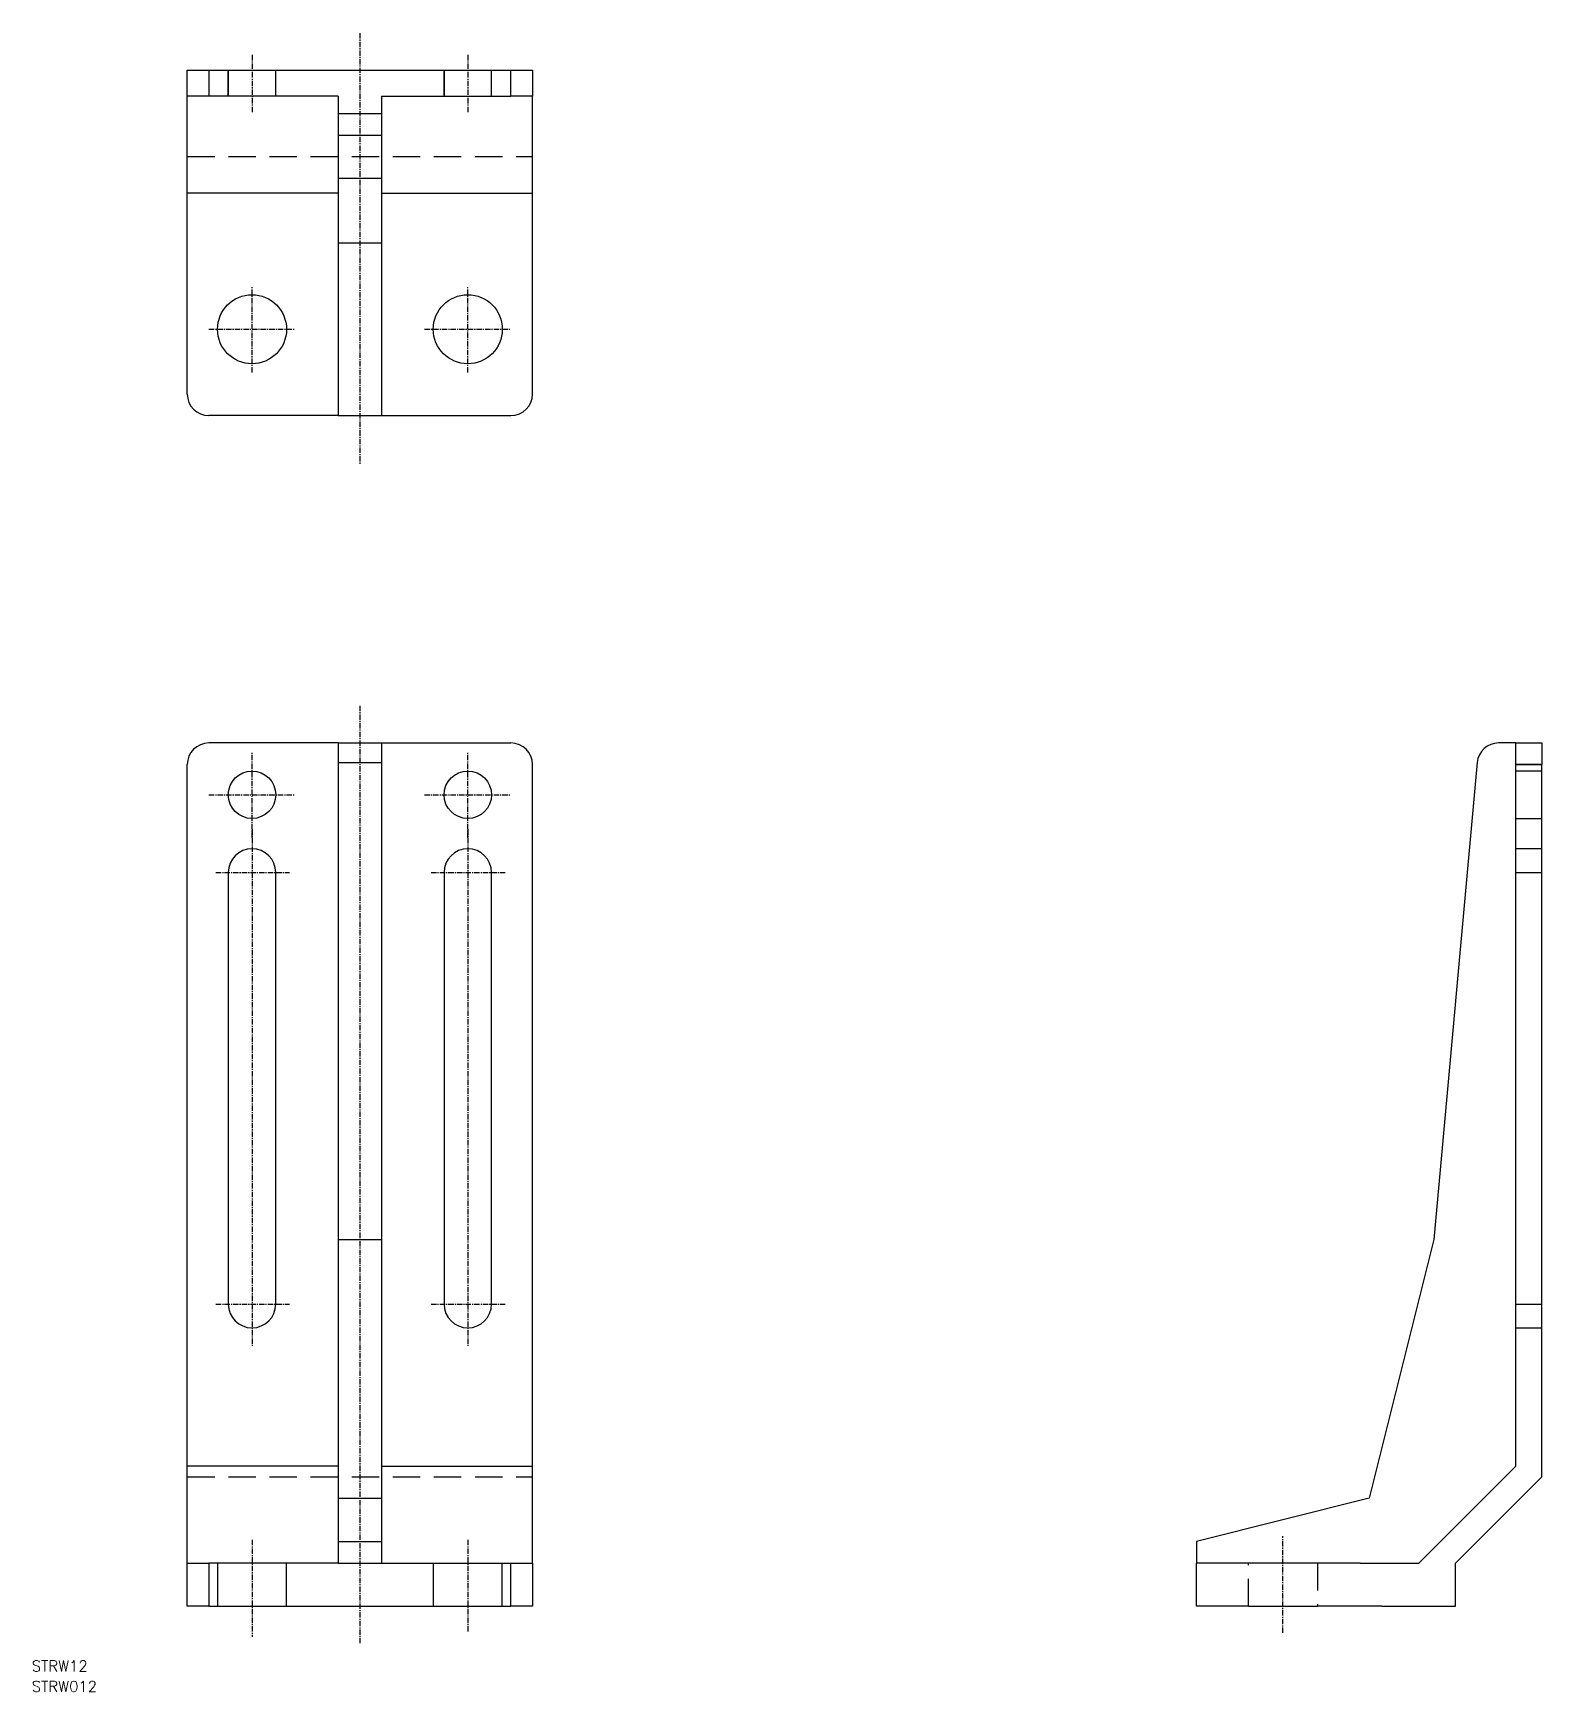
# Model space of a CAD drawing. Extents: x 2 to 352, y 2 to 387.
import ezdxf

# ---------------------------------------------------------------- set-up
doc = ezdxf.new("R2010")
doc.units = 0
doc.linetypes.add('CENTER', pattern=[2, 1.25, -0.25, 0.25, -0.25])
doc.linetypes.add('HIDDEN', pattern=[9.525, 6.35, -3.175])
doc.layers.get('0').update_dxf_attribs({"linetype": 'CONTINUOUS'})
doc.layers.add('CENTER', color=1, linetype='CENTER')
doc.styles.get("Standard").update_dxf_attribs({"font": 'txt.shx', "bigfont": 'extfont2.shx'})

msp = doc.modelspace()

# ---------------------------------------------------------------- linework, layer by layer
at = {"color": 7, "linetype": 'CONTINUOUS'}
for p, q in [((37.9, 372.12), (37.9, 378.12)), ((37.9, 378.12), (42.9, 378.12)), ((42.9, 378.12), (42.9, 372.12)), ((42.9, 378.12), (112.9, 378.12)), ((112.9, 372.12), (112.9, 378.12)), ((112.9, 378.12), (117.9, 378.12)), ((117.9, 378.12), (117.9, 372.12)), ((42.9, 372.12), (37.9, 372.12)), ((37.9, 349.63), (37.9, 372.12)), ((72.9, 372.12), (42.9, 372.12)), ((72.9, 372.12), (72.9, 368.1)), ((82.9, 372.12), (112.9, 372.12)), ((82.9, 372.12), (82.9, 368.1)), ((117.9, 372.12), (112.9, 372.12)), ((117.9, 349.63), (117.9, 372.12)), ((72.9, 368.1), (82.9, 368.1)), ((72.9, 368.1), (72.9, 363.12)), ((82.9, 368.1), (82.9, 363.12)), ((72.9, 363.12), (82.9, 363.12)), ((72.9, 363.12), (72.9, 353.12)), ((82.9, 363.12), (82.9, 353.12)), ((72.9, 353.12), (82.9, 353.12)), ((72.9, 353.12), (72.9, 338.12)), ((82.9, 353.12), (82.9, 338.12)), ((72.9, 349.63), (37.9, 349.63)), ((37.9, 303.12), (37.9, 349.63)), ((82.9, 349.63), (117.9, 349.63)), ((117.9, 303.12), (117.9, 349.63)), ((72.9, 338.12), (82.9, 338.12)), ((72.9, 338.12), (72.9, 298.12)), ((82.9, 338.12), (82.9, 298.12)), ((72.9, 298.12), (42.9, 298.12)), ((72.9, 298.12), (82.9, 298.12)), ((82.9, 298.12), (112.9, 298.12)), ((72.9, 222.27), (42.9, 222.27)), ((72.9, 222.27), (82.9, 222.27)), ((72.9, 222.27), (72.9, 217.72)), ((82.9, 222.27), (82.9, 217.72)), ((82.9, 222.27), (112.9, 222.27)), ((345.79, 222.27), (341.77, 222.27)), ((345.79, 217.27), (345.79, 222.27)), ((345.79, 222.27), (351.79, 222.27)), ((351.79, 222.27), (351.79, 217.27)), ((37.9, 54.76), (37.9, 217.27)), ((72.9, 217.72), (82.9, 217.72)), ((72.9, 217.72), (72.9, 107.27)), ((82.9, 217.72), (82.9, 107.27)), ((117.9, 54.76), (117.9, 217.27)), ((336.79, 217.72), (326.79, 107.27)), ((345.79, 54.76), (345.79, 217.27)), ((351.79, 217.27), (345.79, 217.27)), ((351.79, 52.27), (351.79, 217.27)), ((47.4, 192.27), (47.4, 92.27)), ((58.4, 92.27), (58.4, 192.27)), ((97.4, 192.27), (97.4, 92.27)), ((108.4, 92.27), (108.4, 192.27)), ((72.9, 107.27), (82.9, 107.27)), ((72.9, 107.27), (72.9, 47.27)), ((82.9, 107.27), (82.9, 47.27)), ((326.79, 107.27), (311.79, 47.27)), ((72.9, 54.76), (37.9, 54.76)), ((37.9, 32.27), (37.9, 54.76)), ((82.9, 54.76), (117.9, 54.76)), ((117.9, 32.27), (117.9, 54.76)), ((323.3, 32.27), (345.79, 54.76)), ((331.79, 32.27), (351.79, 52.27)), ((72.9, 47.27), (72.9, 37.27)), ((72.9, 47.27), (82.9, 47.27)), ((82.9, 47.27), (82.9, 37.27)), ((311.79, 47.27), (271.79, 37.27)), ((72.9, 37.27), (82.9, 37.27)), ((72.9, 37.27), (72.9, 32.27)), ((82.9, 37.27), (82.9, 32.27)), ((271.79, 37.27), (271.79, 32.27)), ((37.9, 22.27), (37.9, 32.27)), ((37.9, 32.27), (42.9, 32.27)), ((42.9, 32.27), (42.9, 22.27)), ((72.9, 32.27), (42.9, 32.27)), ((72.9, 32.27), (82.9, 32.27)), ((82.9, 32.27), (112.9, 32.27)), ((112.9, 22.27), (112.9, 32.27)), ((112.9, 32.27), (117.9, 32.27)), ((117.9, 32.27), (117.9, 22.27)), ((271.79, 22.27), (271.79, 32.27)), ((283.79, 32.27), (271.79, 32.27)), ((299.79, 32.27), (283.79, 32.27)), ((309.7, 32.27), (299.79, 32.27)), ((309.7, 32.27), (323.3, 32.27)), ((331.79, 22.27), (331.79, 32.27)), ((42.9, 22.27), (37.9, 22.27)), ((42.9, 22.27), (112.9, 22.27)), ((117.9, 22.27), (112.9, 22.27)), ((283.79, 22.27), (271.79, 22.27)), ((283.79, 22.27), (299.79, 22.27)), ((314.71, 22.27), (299.79, 22.27)), ((314.71, 22.27), (331.79, 22.27))]:
    msp.add_line(p, q, dxfattribs=at)
at = {"color": 3, "linetype": 'HIDDEN'}
for p, q in [((47.4, 372.12), (47.4, 378.12)), ((58.4, 372.12), (58.4, 378.12)), ((97.4, 372.12), (97.4, 378.12)), ((108.4, 372.12), (108.4, 378.12)), ((37.9, 358.12), (117.9, 358.12)), ((345.79, 192.27), (351.79, 192.27)), ((345.79, 192.27), (351.79, 192.27)), ((345.79, 192.27), (351.79, 192.27)), ((345.79, 192.27), (351.79, 192.27)), ((345.79, 92.27), (351.79, 92.27)), ((345.79, 92.27), (351.79, 92.27)), ((345.79, 92.27), (351.79, 92.27)), ((345.79, 92.27), (351.79, 92.27)), ((37.9, 52.27), (117.9, 52.27)), ((283.79, 22.27), (283.79, 32.27)), ((299.79, 32.27), (299.79, 22.27))]:
    msp.add_line(p, q, dxfattribs=at)
at = {"color": 7, "linetype": 'HIDDEN'}
msp.add_line((345.79, 217.27), (351.79, 217.27), dxfattribs=at)
at = {"color": 3}
for points in [[(47.4, 378.12, 0), (47.4, 378.02, 0), (47.4, 377.93, 0), (47.4, 377.83, 0), (47.4, 377.74, 0), (47.4, 377.64, 0), (47.4, 377.55, 0), (47.4, 377.45, 0), (47.4, 377.35, 0), (47.4, 377.26, 0), (47.4, 377.16, 0), (47.4, 377.07, 0), (47.4, 376.97, 0), (47.4, 376.88, 0), (47.4, 376.78, 0), (47.4, 376.69, 0), (47.4, 376.59, 0), (47.4, 376.5, 0), (47.4, 376.4, 0), (47.4, 376.31, 0), (47.4, 376.21, 0), (47.4, 376.12, 0), (47.4, 376.02, 0), (47.4, 375.93, 0), (47.4, 375.83, 0), (47.4, 375.74, 0), (47.4, 375.64, 0), (47.4, 375.55, 0), (47.4, 375.45, 0), (47.4, 375.35, 0), (47.4, 375.26, 0), (47.4, 375.16, 0), (47.4, 375.07, 0), (47.4, 374.97, 0), (47.4, 374.88, 0), (47.4, 374.78, 0), (47.4, 374.69, 0), (47.4, 374.59, 0), (47.4, 374.5, 0), (47.4, 374.4, 0), (47.4, 374.31, 0), (47.4, 374.21, 0), (47.4, 374.12, 0), (47.4, 374.02, 0), (47.4, 373.93, 0), (47.4, 373.83, 0), (47.4, 373.74, 0), (47.4, 373.64, 0), (47.4, 373.55, 0), (47.4, 373.45, 0), (47.4, 373.35, 0), (47.4, 373.26, 0), (47.4, 373.16, 0), (47.4, 373.07, 0), (47.4, 372.97, 0), (47.4, 372.88, 0), (47.4, 372.78, 0), (47.4, 372.69, 0), (47.4, 372.59, 0), (47.4, 372.5, 0), (47.4, 372.4, 0), (47.4, 372.31, 0), (47.4, 372.21, 0), (47.4, 372.12, 0)], [(58.4, 372.12, 0), (58.4, 372.21, 0), (58.4, 372.31, 0), (58.4, 372.4, 0), (58.4, 372.5, 0), (58.4, 372.59, 0), (58.4, 372.69, 0), (58.4, 372.78, 0), (58.4, 372.88, 0), (58.4, 372.97, 0), (58.4, 373.07, 0), (58.4, 373.16, 0), (58.4, 373.26, 0), (58.4, 373.35, 0), (58.4, 373.45, 0), (58.4, 373.55, 0), (58.4, 373.64, 0), (58.4, 373.74, 0), (58.4, 373.83, 0), (58.4, 373.93, 0), (58.4, 374.02, 0), (58.4, 374.12, 0), (58.4, 374.21, 0), (58.4, 374.31, 0), (58.4, 374.4, 0), (58.4, 374.5, 0), (58.4, 374.59, 0), (58.4, 374.69, 0), (58.4, 374.78, 0), (58.4, 374.88, 0), (58.4, 374.97, 0), (58.4, 375.07, 0), (58.4, 375.16, 0), (58.4, 375.26, 0), (58.4, 375.35, 0), (58.4, 375.45, 0), (58.4, 375.55, 0), (58.4, 375.64, 0), (58.4, 375.74, 0), (58.4, 375.83, 0), (58.4, 375.93, 0), (58.4, 376.02, 0), (58.4, 376.12, 0), (58.4, 376.21, 0), (58.4, 376.31, 0), (58.4, 376.4, 0), (58.4, 376.5, 0), (58.4, 376.59, 0), (58.4, 376.69, 0), (58.4, 376.78, 0), (58.4, 376.88, 0), (58.4, 376.97, 0), (58.4, 377.07, 0), (58.4, 377.16, 0), (58.4, 377.26, 0), (58.4, 377.35, 0), (58.4, 377.45, 0), (58.4, 377.55, 0), (58.4, 377.64, 0), (58.4, 377.74, 0), (58.4, 377.83, 0), (58.4, 377.93, 0), (58.4, 378.02, 0), (58.4, 378.12, 0)], [(97.4, 378.12, 0), (97.4, 378.02, 0), (97.4, 377.93, 0), (97.4, 377.83, 0), (97.4, 377.74, 0), (97.4, 377.64, 0), (97.4, 377.55, 0), (97.4, 377.45, 0), (97.4, 377.35, 0), (97.4, 377.26, 0), (97.4, 377.16, 0), (97.4, 377.07, 0), (97.4, 376.97, 0), (97.4, 376.88, 0), (97.4, 376.78, 0), (97.4, 376.69, 0), (97.4, 376.59, 0), (97.4, 376.5, 0), (97.4, 376.4, 0), (97.4, 376.31, 0), (97.4, 376.21, 0), (97.4, 376.12, 0), (97.4, 376.02, 0), (97.4, 375.93, 0), (97.4, 375.83, 0), (97.4, 375.74, 0), (97.4, 375.64, 0), (97.4, 375.55, 0), (97.4, 375.45, 0), (97.4, 375.35, 0), (97.4, 375.26, 0), (97.4, 375.16, 0), (97.4, 375.07, 0), (97.4, 374.97, 0), (97.4, 374.88, 0), (97.4, 374.78, 0), (97.4, 374.69, 0), (97.4, 374.59, 0), (97.4, 374.5, 0), (97.4, 374.4, 0), (97.4, 374.31, 0), (97.4, 374.21, 0), (97.4, 374.12, 0), (97.4, 374.02, 0), (97.4, 373.93, 0), (97.4, 373.83, 0), (97.4, 373.74, 0), (97.4, 373.64, 0), (97.4, 373.55, 0), (97.4, 373.45, 0), (97.4, 373.35, 0), (97.4, 373.26, 0), (97.4, 373.16, 0), (97.4, 373.07, 0), (97.4, 372.97, 0), (97.4, 372.88, 0), (97.4, 372.78, 0), (97.4, 372.69, 0), (97.4, 372.59, 0), (97.4, 372.5, 0), (97.4, 372.4, 0), (97.4, 372.31, 0), (97.4, 372.21, 0), (97.4, 372.12, 0)], [(108.4, 372.12, 0), (108.4, 372.21, 0), (108.4, 372.31, 0), (108.4, 372.4, 0), (108.4, 372.5, 0), (108.4, 372.59, 0), (108.4, 372.69, 0), (108.4, 372.78, 0), (108.4, 372.88, 0), (108.4, 372.97, 0), (108.4, 373.07, 0), (108.4, 373.16, 0), (108.4, 373.26, 0), (108.4, 373.35, 0), (108.4, 373.45, 0), (108.4, 373.55, 0), (108.4, 373.64, 0), (108.4, 373.74, 0), (108.4, 373.83, 0), (108.4, 373.93, 0), (108.4, 374.02, 0), (108.4, 374.12, 0), (108.4, 374.21, 0), (108.4, 374.31, 0), (108.4, 374.4, 0), (108.4, 374.5, 0), (108.4, 374.59, 0), (108.4, 374.69, 0), (108.4, 374.78, 0), (108.4, 374.88, 0), (108.4, 374.97, 0), (108.4, 375.07, 0), (108.4, 375.16, 0), (108.4, 375.26, 0), (108.4, 375.35, 0), (108.4, 375.45, 0), (108.4, 375.55, 0), (108.4, 375.64, 0), (108.4, 375.74, 0), (108.4, 375.83, 0), (108.4, 375.93, 0), (108.4, 376.02, 0), (108.4, 376.12, 0), (108.4, 376.21, 0), (108.4, 376.31, 0), (108.4, 376.4, 0), (108.4, 376.5, 0), (108.4, 376.59, 0), (108.4, 376.69, 0), (108.4, 376.78, 0), (108.4, 376.88, 0), (108.4, 376.97, 0), (108.4, 377.07, 0), (108.4, 377.16, 0), (108.4, 377.26, 0), (108.4, 377.35, 0), (108.4, 377.45, 0), (108.4, 377.55, 0), (108.4, 377.64, 0), (108.4, 377.74, 0), (108.4, 377.83, 0), (108.4, 377.93, 0), (108.4, 378.02, 0), (108.4, 378.12, 0)], [(351.79, 215.77, 0), (351.69, 215.77, 0), (351.6, 215.77, 0), (351.5, 215.77, 0), (351.4, 215.77, 0), (351.31, 215.77, 0), (351.21, 215.77, 0), (351.12, 215.77, 0), (351.02, 215.77, 0), (350.93, 215.77, 0), (350.83, 215.77, 0), (350.74, 215.77, 0), (350.64, 215.77, 0), (350.55, 215.77, 0), (350.45, 215.77, 0), (350.36, 215.77, 0), (350.26, 215.77, 0), (350.17, 215.77, 0), (350.07, 215.77, 0), (349.98, 215.77, 0), (349.88, 215.77, 0), (349.79, 215.77, 0), (349.69, 215.77, 0), (349.6, 215.77, 0), (349.5, 215.77, 0), (349.4, 215.77, 0), (349.31, 215.77, 0), (349.21, 215.77, 0), (349.12, 215.77, 0), (349.02, 215.77, 0), (348.93, 215.77, 0), (348.83, 215.77, 0), (348.74, 215.77, 0), (348.64, 215.77, 0), (348.55, 215.77, 0), (348.45, 215.77, 0), (348.36, 215.77, 0), (348.26, 215.77, 0), (348.17, 215.77, 0), (348.07, 215.77, 0), (347.98, 215.77, 0), (347.88, 215.77, 0), (347.79, 215.77, 0), (347.69, 215.77, 0), (347.6, 215.77, 0), (347.5, 215.77, 0), (347.4, 215.77, 0), (347.31, 215.77, 0), (347.21, 215.77, 0), (347.12, 215.77, 0), (347.02, 215.77, 0), (346.93, 215.77, 0), (346.83, 215.77, 0), (346.74, 215.77, 0), (346.64, 215.77, 0), (346.55, 215.77, 0), (346.45, 215.77, 0), (346.36, 215.77, 0), (346.26, 215.77, 0), (346.17, 215.77, 0), (346.07, 215.77, 0), (345.98, 215.77, 0), (345.88, 215.77, 0), (345.79, 215.77, 0)], [(345.79, 204.77, 0), (345.88, 204.77, 0), (345.98, 204.77, 0), (346.07, 204.77, 0), (346.17, 204.77, 0), (346.26, 204.77, 0), (346.36, 204.77, 0), (346.45, 204.77, 0), (346.55, 204.77, 0), (346.64, 204.77, 0), (346.74, 204.77, 0), (346.83, 204.77, 0), (346.93, 204.77, 0), (347.02, 204.77, 0), (347.12, 204.77, 0), (347.21, 204.77, 0), (347.31, 204.77, 0), (347.4, 204.77, 0), (347.5, 204.77, 0), (347.6, 204.77, 0), (347.69, 204.77, 0), (347.79, 204.77, 0), (347.88, 204.77, 0), (347.98, 204.77, 0), (348.07, 204.77, 0), (348.17, 204.77, 0), (348.26, 204.77, 0), (348.36, 204.77, 0), (348.45, 204.77, 0), (348.55, 204.77, 0), (348.64, 204.77, 0), (348.74, 204.77, 0), (348.83, 204.77, 0), (348.93, 204.77, 0), (349.02, 204.77, 0), (349.12, 204.77, 0), (349.21, 204.77, 0), (349.31, 204.77, 0), (349.4, 204.77, 0), (349.5, 204.77, 0), (349.6, 204.77, 0), (349.69, 204.77, 0), (349.79, 204.77, 0), (349.88, 204.77, 0), (349.98, 204.77, 0), (350.07, 204.77, 0), (350.17, 204.77, 0), (350.26, 204.77, 0), (350.36, 204.77, 0), (350.45, 204.77, 0), (350.55, 204.77, 0), (350.64, 204.77, 0), (350.74, 204.77, 0), (350.83, 204.77, 0), (350.93, 204.77, 0), (351.02, 204.77, 0), (351.12, 204.77, 0), (351.21, 204.77, 0), (351.31, 204.77, 0), (351.4, 204.77, 0), (351.5, 204.77, 0), (351.6, 204.77, 0), (351.69, 204.77, 0), (351.79, 204.77, 0)], [(351.79, 197.77, 0), (351.69, 197.77, 0), (351.6, 197.77, 0), (351.5, 197.77, 0), (351.4, 197.77, 0), (351.31, 197.77, 0), (351.21, 197.77, 0), (351.12, 197.77, 0), (351.02, 197.77, 0), (350.93, 197.77, 0), (350.83, 197.77, 0), (350.74, 197.77, 0), (350.64, 197.77, 0), (350.55, 197.77, 0), (350.45, 197.77, 0), (350.36, 197.77, 0), (350.26, 197.77, 0), (350.17, 197.77, 0), (350.07, 197.77, 0), (349.98, 197.77, 0), (349.88, 197.77, 0), (349.79, 197.77, 0), (349.69, 197.77, 0), (349.6, 197.77, 0), (349.5, 197.77, 0), (349.4, 197.77, 0), (349.31, 197.77, 0), (349.21, 197.77, 0), (349.12, 197.77, 0), (349.02, 197.77, 0), (348.93, 197.77, 0), (348.83, 197.77, 0), (348.74, 197.77, 0), (348.64, 197.77, 0), (348.55, 197.77, 0), (348.45, 197.77, 0), (348.36, 197.77, 0), (348.26, 197.77, 0), (348.17, 197.77, 0), (348.07, 197.77, 0), (347.98, 197.77, 0), (347.88, 197.77, 0), (347.79, 197.77, 0), (347.69, 197.77, 0), (347.6, 197.77, 0), (347.5, 197.77, 0), (347.4, 197.77, 0), (347.31, 197.77, 0), (347.21, 197.77, 0), (347.12, 197.77, 0), (347.02, 197.77, 0), (346.93, 197.77, 0), (346.83, 197.77, 0), (346.74, 197.77, 0), (346.64, 197.77, 0), (346.55, 197.77, 0), (346.45, 197.77, 0), (346.36, 197.77, 0), (346.26, 197.77, 0), (346.17, 197.77, 0), (346.07, 197.77, 0), (345.98, 197.77, 0), (345.88, 197.77, 0), (345.79, 197.77, 0)], [(345.79, 86.77, 0), (345.88, 86.77, 0), (345.98, 86.77, 0), (346.07, 86.77, 0), (346.17, 86.77, 0), (346.26, 86.77, 0), (346.36, 86.77, 0), (346.45, 86.77, 0), (346.55, 86.77, 0), (346.64, 86.77, 0), (346.74, 86.77, 0), (346.83, 86.77, 0), (346.93, 86.77, 0), (347.02, 86.77, 0), (347.12, 86.77, 0), (347.21, 86.77, 0), (347.31, 86.77, 0), (347.4, 86.77, 0), (347.5, 86.77, 0), (347.6, 86.77, 0), (347.69, 86.77, 0), (347.79, 86.77, 0), (347.88, 86.77, 0), (347.98, 86.77, 0), (348.07, 86.77, 0), (348.17, 86.77, 0), (348.26, 86.77, 0), (348.36, 86.77, 0), (348.45, 86.77, 0), (348.55, 86.77, 0), (348.64, 86.77, 0), (348.74, 86.77, 0), (348.83, 86.77, 0), (348.93, 86.77, 0), (349.02, 86.77, 0), (349.12, 86.77, 0), (349.21, 86.77, 0), (349.31, 86.77, 0), (349.4, 86.77, 0), (349.5, 86.77, 0), (349.6, 86.77, 0), (349.69, 86.77, 0), (349.79, 86.77, 0), (349.88, 86.77, 0), (349.98, 86.77, 0), (350.07, 86.77, 0), (350.17, 86.77, 0), (350.26, 86.77, 0), (350.36, 86.77, 0), (350.45, 86.77, 0), (350.55, 86.77, 0), (350.64, 86.77, 0), (350.74, 86.77, 0), (350.83, 86.77, 0), (350.93, 86.77, 0), (351.02, 86.77, 0), (351.12, 86.77, 0), (351.21, 86.77, 0), (351.31, 86.77, 0), (351.4, 86.77, 0), (351.5, 86.77, 0), (351.6, 86.77, 0), (351.69, 86.77, 0), (351.79, 86.77, 0)], [(44.9, 32.27, 0), (44.9, 32.11, 0), (44.9, 31.95, 0), (44.9, 31.8, 0), (44.9, 31.64, 0), (44.9, 31.48, 0), (44.9, 31.32, 0), (44.9, 31.16, 0), (44.9, 31, 0), (44.9, 30.84, 0), (44.9, 30.69, 0), (44.9, 30.53, 0), (44.9, 30.37, 0), (44.9, 30.21, 0), (44.9, 30.05, 0), (44.9, 29.89, 0), (44.9, 29.73, 0), (44.9, 29.57, 0), (44.9, 29.42, 0), (44.9, 29.26, 0), (44.9, 29.1, 0), (44.9, 28.94, 0), (44.9, 28.78, 0), (44.9, 28.62, 0), (44.9, 28.46, 0), (44.9, 28.3, 0), (44.9, 28.15, 0), (44.9, 27.99, 0), (44.9, 27.83, 0), (44.9, 27.67, 0), (44.9, 27.51, 0), (44.9, 27.35, 0), (44.9, 27.19, 0), (44.9, 27.03, 0), (44.9, 26.88, 0), (44.9, 26.72, 0), (44.9, 26.56, 0), (44.9, 26.4, 0), (44.9, 26.24, 0), (44.9, 26.08, 0), (44.9, 25.92, 0), (44.9, 25.76, 0), (44.9, 25.61, 0), (44.9, 25.45, 0), (44.9, 25.29, 0), (44.9, 25.13, 0), (44.9, 24.97, 0), (44.9, 24.81, 0), (44.9, 24.65, 0), (44.9, 24.49, 0), (44.9, 24.34, 0), (44.9, 24.18, 0), (44.9, 24.02, 0), (44.9, 23.86, 0), (44.9, 23.7, 0), (44.9, 23.54, 0), (44.9, 23.38, 0), (44.9, 23.22, 0), (44.9, 23.07, 0), (44.9, 22.91, 0), (44.9, 22.75, 0), (44.9, 22.59, 0), (44.9, 22.43, 0), (44.9, 22.27, 0)], [(60.9, 22.27, 0), (60.9, 22.43, 0), (60.9, 22.59, 0), (60.9, 22.75, 0), (60.9, 22.91, 0), (60.9, 23.07, 0), (60.9, 23.22, 0), (60.9, 23.38, 0), (60.9, 23.54, 0), (60.9, 23.7, 0), (60.9, 23.86, 0), (60.9, 24.02, 0), (60.9, 24.18, 0), (60.9, 24.34, 0), (60.9, 24.49, 0), (60.9, 24.65, 0), (60.9, 24.81, 0), (60.9, 24.97, 0), (60.9, 25.13, 0), (60.9, 25.29, 0), (60.9, 25.45, 0), (60.9, 25.61, 0), (60.9, 25.76, 0), (60.9, 25.92, 0), (60.9, 26.08, 0), (60.9, 26.24, 0), (60.9, 26.4, 0), (60.9, 26.56, 0), (60.9, 26.72, 0), (60.9, 26.88, 0), (60.9, 27.03, 0), (60.9, 27.19, 0), (60.9, 27.35, 0), (60.9, 27.51, 0), (60.9, 27.67, 0), (60.9, 27.83, 0), (60.9, 27.99, 0), (60.9, 28.15, 0), (60.9, 28.3, 0), (60.9, 28.46, 0), (60.9, 28.62, 0), (60.9, 28.78, 0), (60.9, 28.94, 0), (60.9, 29.1, 0), (60.9, 29.26, 0), (60.9, 29.42, 0), (60.9, 29.57, 0), (60.9, 29.73, 0), (60.9, 29.89, 0), (60.9, 30.05, 0), (60.9, 30.21, 0), (60.9, 30.37, 0), (60.9, 30.53, 0), (60.9, 30.69, 0), (60.9, 30.84, 0), (60.9, 31, 0), (60.9, 31.16, 0), (60.9, 31.32, 0), (60.9, 31.48, 0), (60.9, 31.64, 0), (60.9, 31.8, 0), (60.9, 31.95, 0), (60.9, 32.11, 0), (60.9, 32.27, 0)], [(94.9, 32.27, 0), (94.9, 32.11, 0), (94.9, 31.95, 0), (94.9, 31.8, 0), (94.9, 31.64, 0), (94.9, 31.48, 0), (94.9, 31.32, 0), (94.9, 31.16, 0), (94.9, 31, 0), (94.9, 30.84, 0), (94.9, 30.69, 0), (94.9, 30.53, 0), (94.9, 30.37, 0), (94.9, 30.21, 0), (94.9, 30.05, 0), (94.9, 29.89, 0), (94.9, 29.73, 0), (94.9, 29.57, 0), (94.9, 29.42, 0), (94.9, 29.26, 0), (94.9, 29.1, 0), (94.9, 28.94, 0), (94.9, 28.78, 0), (94.9, 28.62, 0), (94.9, 28.46, 0), (94.9, 28.3, 0), (94.9, 28.15, 0), (94.9, 27.99, 0), (94.9, 27.83, 0), (94.9, 27.67, 0), (94.9, 27.51, 0), (94.9, 27.35, 0), (94.9, 27.19, 0), (94.9, 27.03, 0), (94.9, 26.88, 0), (94.9, 26.72, 0), (94.9, 26.56, 0), (94.9, 26.4, 0), (94.9, 26.24, 0), (94.9, 26.08, 0), (94.9, 25.92, 0), (94.9, 25.76, 0), (94.9, 25.61, 0), (94.9, 25.45, 0), (94.9, 25.29, 0), (94.9, 25.13, 0), (94.9, 24.97, 0), (94.9, 24.81, 0), (94.9, 24.65, 0), (94.9, 24.49, 0), (94.9, 24.34, 0), (94.9, 24.18, 0), (94.9, 24.02, 0), (94.9, 23.86, 0), (94.9, 23.7, 0), (94.9, 23.54, 0), (94.9, 23.38, 0), (94.9, 23.22, 0), (94.9, 23.07, 0), (94.9, 22.91, 0), (94.9, 22.75, 0), (94.9, 22.59, 0), (94.9, 22.43, 0), (94.9, 22.27, 0)], [(110.9, 22.27, 0), (110.9, 22.43, 0), (110.9, 22.59, 0), (110.9, 22.75, 0), (110.9, 22.91, 0), (110.9, 23.07, 0), (110.9, 23.22, 0), (110.9, 23.38, 0), (110.9, 23.54, 0), (110.9, 23.7, 0), (110.9, 23.86, 0), (110.9, 24.02, 0), (110.9, 24.18, 0), (110.9, 24.34, 0), (110.9, 24.49, 0), (110.9, 24.65, 0), (110.9, 24.81, 0), (110.9, 24.97, 0), (110.9, 25.13, 0), (110.9, 25.29, 0), (110.9, 25.45, 0), (110.9, 25.61, 0), (110.9, 25.76, 0), (110.9, 25.92, 0), (110.9, 26.08, 0), (110.9, 26.24, 0), (110.9, 26.4, 0), (110.9, 26.56, 0), (110.9, 26.72, 0), (110.9, 26.88, 0), (110.9, 27.03, 0), (110.9, 27.19, 0), (110.9, 27.35, 0), (110.9, 27.51, 0), (110.9, 27.67, 0), (110.9, 27.83, 0), (110.9, 27.99, 0), (110.9, 28.15, 0), (110.9, 28.3, 0), (110.9, 28.46, 0), (110.9, 28.62, 0), (110.9, 28.78, 0), (110.9, 28.94, 0), (110.9, 29.1, 0), (110.9, 29.26, 0), (110.9, 29.42, 0), (110.9, 29.57, 0), (110.9, 29.73, 0), (110.9, 29.89, 0), (110.9, 30.05, 0), (110.9, 30.21, 0), (110.9, 30.37, 0), (110.9, 30.53, 0), (110.9, 30.69, 0), (110.9, 30.84, 0), (110.9, 31, 0), (110.9, 31.16, 0), (110.9, 31.32, 0), (110.9, 31.48, 0), (110.9, 31.64, 0), (110.9, 31.8, 0), (110.9, 31.95, 0), (110.9, 32.11, 0), (110.9, 32.27, 0)]]:
    msp.add_polyline3d(points, dxfattribs=at)
at = {"color": 7, "linetype": 'CONTINUOUS'}
for centre, radius in [((52.9, 318.12), 8), ((102.9, 318.12), 8), ((52.9, 210.27), 5.5), ((102.9, 210.27), 5.5)]:
    msp.add_circle(centre, radius, dxfattribs=at)
for centre, radius, start, end in [((42.9, 303.12), 5, 180, 270), ((112.9, 303.12), 5, 270, 0), ((42.9, 217.27), 5, 90, 180), ((112.9, 217.27), 5, 0, 90), ((341.77, 217.27), 5, 90, 174.8267), ((52.9, 192.27), 5.5, 0, 180), ((102.9, 192.27), 5.5, 0, 180), ((52.9, 92.27), 5.5, 180, 0), ((102.9, 92.27), 5.5, 180, 0)]:
    msp.add_arc(centre, radius, start, end, dxfattribs=at)
at = {"layer": 'CENTER', "color": 1, "linetype": 'CENTER'}
for p, q in [((77.9, 386.72), (77.9, 286.8)), ((52.9, 381.68), (52.9, 368.21)), ((102.9, 381.68), (102.9, 368.21)), ((52.9, 308.12), (52.9, 328.12)), ((102.9, 308.12), (102.9, 328.12)), ((42.9, 318.12), (62.9, 318.12)), ((92.9, 318.12), (112.9, 318.12)), ((77.9, 230.88), (77.9, 13.72)), ((52.9, 200.27), (52.9, 220.27)), ((102.9, 200.27), (102.9, 220.27)), ((42.9, 210.27), (62.9, 210.27)), ((92.9, 210.27), (112.9, 210.27)), ((52.9, 202.27), (52.9, 82.57)), ((102.9, 202.27), (102.9, 82.57)), ((44.53, 192.27), (61.59, 192.27)), ((94.39, 192.27), (111.59, 192.27)), ((44.53, 92.27), (61.59, 92.27)), ((94.39, 92.27), (111.59, 92.27)), ((291.79, 16.09), (291.79, 38.48)), ((52.9, 37.63), (52.9, 15.18)), ((102.9, 37.63), (102.9, 16.29))]:
    msp.add_line(p, q, dxfattribs=at)

# ---------------------------------------------------------------- texts
at = {"color": 7, "linetype": 'CONTINUOUS'}
for s, p in [('STRW12', (1.86, 7.17)), ('STRW012', (1.86, 2.44))]:
    msp.add_text(s, height=2.5, dxfattribs=at).set_placement(p)

doc.saveas('drawing.dxf')
